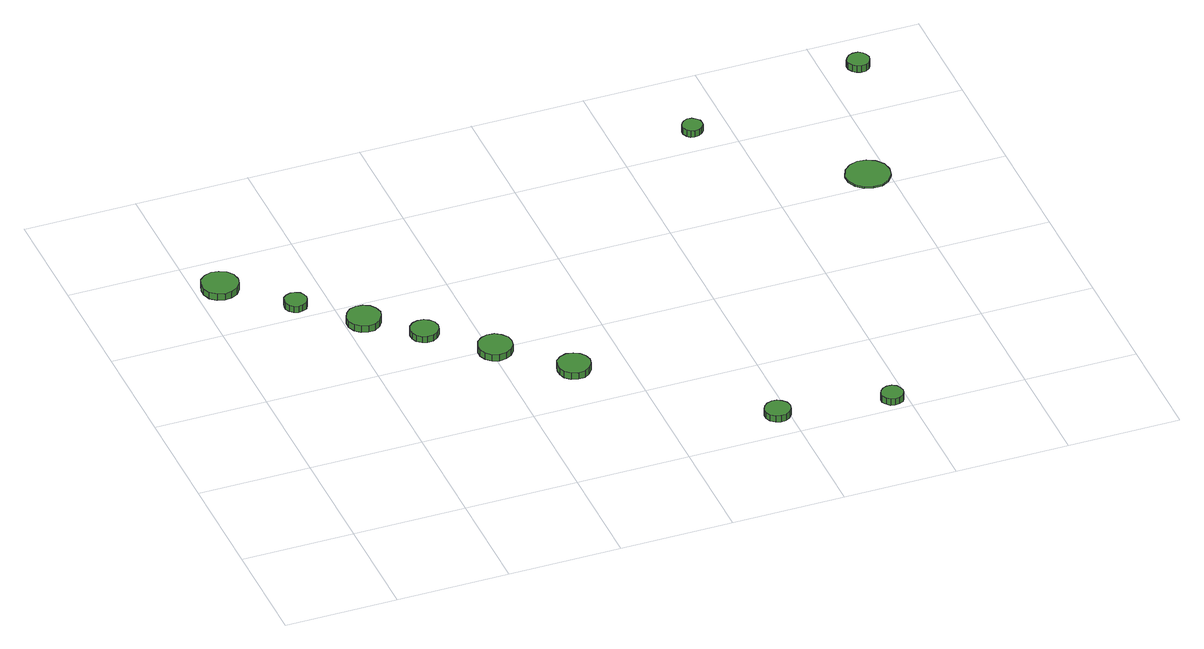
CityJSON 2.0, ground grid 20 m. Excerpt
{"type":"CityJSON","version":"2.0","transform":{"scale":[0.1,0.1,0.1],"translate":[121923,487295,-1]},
"CityObjects":{
"tree1":{"type":"SolitaryVegetationObject","attributes":{"function":"something"},"geometry":[{"type":"MultiSurface","lod":"1","boundaries":[[[0,1,2,3,4,5,6,7,8,9,10,11,12,13,14]],[[15,16,17,18,19,20,21,22,23,24,25,26,27,28,29]],[[0,29,28,1]],[[1,28,27,2]],[[2,27,26,3]],[[3,26,25,4]],[[4,25,24,5]],[[5,24,23,6]],[[6,23,22,7]],[[7,22,21,8]],[[8,21,20,9]],[[9,20,19,10]],[[10,19,18,11]],[[11,18,17,12]],[[12,17,16,13]],[[13,16,15,14]],[[14,15,29,0]]]}]},
"tree2":{"type":"SolitaryVegetationObject","attributes":{"function":"something"},"geometry":[{"type":"MultiSurface","lod":"1","boundaries":[[[30,31,32,33,34,35,36,37,38,39,40,41,42,43,44]],[[45,46,47,48,49,50,51,52,53,54,55,56,57,58,59]],[[30,59,58,31]],[[31,58,57,32]],[[32,57,56,33]],[[33,56,55,34]],[[34,55,54,35]],[[35,54,53,36]],[[36,53,52,37]],[[37,52,51,38]],[[38,51,50,39]],[[39,50,49,40]],[[40,49,48,41]],[[41,48,47,42]],[[42,47,46,43]],[[43,46,45,44]],[[44,45,59,30]]]}]},
"tree3":{"type":"SolitaryVegetationObject","attributes":{"function":"something"},"geometry":[{"type":"MultiSurface","lod":"1","boundaries":[[[60,61,62,63,64,65,66,67,68,69,70,71,72,73,74]],[[75,76,77,78,79,80,81,82,83,84,85,86,87,88,89]],[[60,89,88,61]],[[61,88,87,62]],[[62,87,86,63]],[[63,86,85,64]],[[64,85,84,65]],[[65,84,83,66]],[[66,83,82,67]],[[67,82,81,68]],[[68,81,80,69]],[[69,80,79,70]],[[70,79,78,71]],[[71,78,77,72]],[[72,77,76,73]],[[73,76,75,74]],[[74,75,89,60]]]}]},
"tree4":{"type":"SolitaryVegetationObject","attributes":{"function":"something"},"geometry":[{"type":"MultiSurface","lod":"1","boundaries":[[[90,91,92,93,94,95,96,97,98,99,100,101,102,103,104]],[[105,106,107,108,109,110,111,112,113,114,115,116,117,118,119]],[[90,119,118,91]],[[91,118,117,92]],[[92,117,116,93]],[[93,116,115,94]],[[94,115,114,95]],[[95,114,113,96]],[[96,113,112,97]],[[97,112,111,98]],[[98,111,110,99]],[[99,110,109,100]],[[100,109,108,101]],[[101,108,107,102]],[[102,107,106,103]],[[103,106,105,104]],[[104,105,119,90]]]}]},
"tree5":{"type":"SolitaryVegetationObject","attributes":{"function":"something"},"geometry":[{"type":"MultiSurface","lod":"1","boundaries":[[[120,121,122,123,124,125,126,127,128,129,130,131,132,133,134]],[[135,136,137,138,139,140,141,142,143,144,145,146,147,148,149]],[[120,149,148,121]],[[121,148,147,122]],[[122,147,146,123]],[[123,146,145,124]],[[124,145,144,125]],[[125,144,143,126]],[[126,143,142,127]],[[127,142,141,128]],[[128,141,140,129]],[[129,140,139,130]],[[130,139,138,131]],[[131,138,137,132]],[[132,137,136,133]],[[133,136,135,134]],[[134,135,149,120]]]}]},
"tree6":{"type":"SolitaryVegetationObject","attributes":{"function":"something"},"geometry":[{"type":"MultiSurface","lod":"1","boundaries":[[[150,151,152,153,154,155,156,157,158,159,160,161,162,163,164]],[[165,166,167,168,169,170,171,172,173,174,175,176,177,178,179]],[[150,179,178,151]],[[151,178,177,152]],[[152,177,176,153]],[[153,176,175,154]],[[154,175,174,155]],[[155,174,173,156]],[[156,173,172,157]],[[157,172,171,158]],[[158,171,170,159]],[[159,170,169,160]],[[160,169,168,161]],[[161,168,167,162]],[[162,167,166,163]],[[163,166,165,164]],[[164,165,179,150]]]}]},
"tree7":{"type":"SolitaryVegetationObject","attributes":{"function":"something"},"geometry":[{"type":"MultiSurface","lod":"1","boundaries":[[[180,181,182,183,184,185,186,187,188,189,190,191,192,193,194]],[[195,196,197,198,199,200,201,202,203,204,205,206,207,208,209]],[[180,209,208,181]],[[181,208,207,182]],[[182,207,206,183]],[[183,206,205,184]],[[184,205,204,185]],[[185,204,203,186]],[[186,203,202,187]],[[187,202,201,188]],[[188,201,200,189]],[[189,200,199,190]],[[190,199,198,191]],[[191,198,197,192]],[[192,197,196,193]],[[193,196,195,194]],[[194,195,209,180]]]}]},
"tree8":{"type":"SolitaryVegetationObject","attributes":{"function":"something"},"geometry":[{"type":"MultiSurface","lod":"1","boundaries":[[[210,211,212,213,214,215,216,217,218,219,220,221,222,223,224]],[[225,226,227,228,229,230,231,232,233,234,235,236,237,238,239]],[[210,239,238,211]],[[211,238,237,212]],[[212,237,236,213]],[[213,236,235,214]],[[214,235,234,215]],[[215,234,233,216]],[[216,233,232,217]],[[217,232,231,218]],[[218,231,230,219]],[[219,230,229,220]],[[220,229,228,221]],[[221,228,227,222]],[[222,227,226,223]],[[223,226,225,224]],[[224,225,239,210]]]}]},
"tree9":{"type":"SolitaryVegetationObject","attributes":{"function":"something"},"geometry":[{"type":"MultiSurface","lod":"1","boundaries":[[[240,241,242,243,244,245,246,247,248,249,250,251,252,253,254]],[[255,256,257,258,259,260,261,262,263,264,265,266,267,268,269]],[[240,269,268,241]],[[241,268,267,242]],[[242,267,266,243]],[[243,266,265,244]],[[244,265,264,245]],[[245,264,263,246]],[[246,263,262,247]],[[247,262,261,248]],[[248,261,260,249]],[[249,260,259,250]],[[250,259,258,251]],[[251,258,257,252]],[[252,257,256,253]],[[253,256,255,254]],[[254,255,269,240]]]}]},
"tree10":{"type":"SolitaryVegetationObject","attributes":{"function":"something"},"geometry":[{"type":"MultiSurface","lod":"1","boundaries":[[[270,271,272,273,274,275,276,277,278,279,280,281,282,283,284]],[[285,286,287,288,289,290,291,292,293,294,295,296,297,298,299]],[[270,299,298,271]],[[271,298,297,272]],[[272,297,296,273]],[[273,296,295,274]],[[274,295,294,275]],[[275,294,293,276]],[[276,293,292,277]],[[277,292,291,278]],[[278,291,290,279]],[[279,290,289,280]],[[280,289,288,281]],[[281,288,287,282]],[[282,287,286,283]],[[283,286,285,284]],[[284,285,299,270]]]}]},
"tree11":{"type":"SolitaryVegetationObject","attributes":{"function":"something"},"geometry":[{"type":"MultiSurface","lod":"1","boundaries":[[[300,301,302,303,304,305,306,307,308,309,310,311,312,313,314]],[[315,316,317,318,319,320,321,322,323,324,325,326,327,328,329]],[[300,329,328,301]],[[301,328,327,302]],[[302,327,326,303]],[[303,326,325,304]],[[304,325,324,305]],[[305,324,323,306]],[[306,323,322,307]],[[307,322,321,308]],[[308,321,320,309]],[[309,320,319,310]],[[310,319,318,311]],[[311,318,317,312]],[[312,317,316,313]],[[313,316,315,314]],[[314,315,329,300]]]}]}
},
"vertices":[
[73,717,28],[70,731,28],[62,742,28],[50,748,28],[37,750,28],[24,746,28],[14,737,28],[9,724,28],[9,711,28],[14,698,28],[24,689,28],[37,685,28],[50,687,28],[62,693,28],[70,704,28],[70,704,15],[62,693,15],[50,687,15],[37,685,15],[24,689,15],[14,698,15],[9,711,15],[9,724,15],[14,737,15],[24,746,15],[37,750,15],[50,748,15],[62,742,15],[70,731,15],[73,717,15],
[161,629,27],[159,637,27],[155,644,27],[147,648,27],[139,649,27],[131,646,27],[125,641,27],[122,633,27],[122,625,27],[125,617,27],[131,612,27],[139,609,27],[147,610,27],[155,614,27],[159,621,27],[159,621,14],[155,614,14],[147,610,14],[139,609,14],[131,612,14],[125,617,14],[122,625,14],[122,633,14],[125,641,14],[131,646,14],[139,649,14],[147,648,14],[155,644,14],[159,637,14],[161,629,14],
[260,544,28],[257,556,28],[250,566,28],[239,572,28],[227,573,28],[215,570,28],[206,561,28],[201,550,28],[201,538,28],[206,526,28],[215,518,28],[227,514,28],[239,515,28],[250,522,28],[257,532,28],[257,532,15],[250,522,15],[239,515,15],[227,514,15],[215,518,15],[206,526,15],[201,538,15],[201,550,15],[206,561,15],[215,570,15],[227,573,15],[239,572,15],[250,566,15],[257,556,15],[260,544,15],
[337,476,26],[335,487,26],[328,495,26],[320,500,26],[309,501,26],[300,498,26],[292,491,26],[288,482,26],[288,471,26],[292,462,26],[300,455,26],[309,452,26],[320,453,26],[328,458,26],[335,466,26],[335,466,14],[328,458,14],[320,453,14],[309,452,14],[300,455,14],[292,462,14],[288,471,14],[288,482,14],[292,491,14],[300,498,14],[309,501,14],[320,500,14],[328,495,14],[335,487,14],[337,476,14],
[435,390,27],[433,402,27],[425,412,27],[415,419,27],[402,420,27],[390,416,27],[381,408,27],[376,396,27],[376,384,27],[381,373,27],[390,364,27],[402,360,27],[415,362,27],[425,368,27],[433,378,27],[433,378,14],[425,368,14],[415,362,14],[402,360,14],[390,364,14],[381,373,14],[376,384,14],[376,396,14],[381,408,14],[390,416,14],[402,420,14],[415,419,14],[425,412,14],[433,402,14],[435,390,14],
[538,295,26],[535,307,26],[528,316,26],[518,322,26],[506,324,26],[494,320,26],[485,312,26],[481,301,26],[481,289,26],[485,278,26],[494,270,26],[506,266,26],[518,267,26],[528,273,26],[535,283,26],[535,283,13],[528,273,13],[518,267,13],[506,266,13],[494,270,13],[485,278,13],[481,289,13],[481,301,13],[485,312,13],[494,320,13],[506,324,13],[518,322,13],[528,316,13],[535,307,13],[538,295,13],
[801,51,28],[799,60,28],[793,67,28],[785,72,28],[776,73,28],[767,70,28],[760,64,28],[756,55,28],[756,46,28],[760,37,28],[767,31,28],[776,28,28],[785,29,28],[793,34,28],[799,41,28],[799,41,15],[793,34,15],[785,29,15],[776,28,15],[767,31,15],[760,37,15],[756,46,15],[756,55,15],[760,64,15],[767,70,15],[776,73,15],[785,72,15],[793,67,15],[799,60,15],[801,51,15],
[991,20,30],[989,28,30],[985,35,30],[978,39,30],[969,40,30],[962,37,30],[956,32,30],[952,24,30],[952,16,30],[956,9,30],[962,3,30],[969,1,30],[978,2,30],[985,6,30],[989,12,30],[989,12,17],[985,6,17],[978,2,17],[969,1,17],[962,3,17],[956,9,17],[952,16,17],[952,24,17],[956,32,17],[962,37,17],[969,40,17],[978,39,17],[985,35,17],[989,28,17],[991,20,17],
[952,844,31],[951,851,31],[946,857,31],[940,861,31],[932,862,31],[925,859,31],[920,854,31],[917,848,31],[917,840,31],[920,833,31],[925,828,31],[932,826,31],[940,827,31],[946,831,31],[951,837,31],[951,837,18],[946,831,18],[940,827,18],[932,826,18],[925,828,18],[920,833,18],[917,840,18],[917,848,18],[920,854,18],[925,859,18],[932,862,18],[940,861,18],[946,857,18],[951,851,18],[952,844,18],
[1205,633,12],[1202,649,12],[1192,662,12],[1178,670,12],[1162,672,12],[1147,667,12],[1135,656,12],[1128,641,12],[1128,625,12],[1135,610,12],[1147,600,12],[1162,595,12],[1178,596,12],[1192,604,12],[1202,617,12],[1202,617,9],[1192,604,9],[1178,596,9],[1162,595,9],[1147,600,9],[1135,610,9],[1128,625,9],[1128,641,9],[1135,656,9],[1147,667,9],[1162,672,9],[1178,670,9],[1192,662,9],[1202,649,9],[1205,633,9],
[1281,922,26],[1279,930,26],[1275,936,26],[1268,941,26],[1259,941,26],[1252,939,26],[1246,933,26],[1242,926,26],[1242,918,26],[1246,910,26],[1252,905,26],[1259,902,26],[1268,903,26],[1275,907,26],[1279,914,26],[1279,914,13],[1275,907,13],[1268,903,13],[1259,902,13],[1252,905,13],[1246,910,13],[1242,918,13],[1242,926,13],[1246,933,13],[1252,939,13],[1259,941,13],[1268,941,13],[1275,936,13],[1279,930,13],[1281,922,13]
]}
